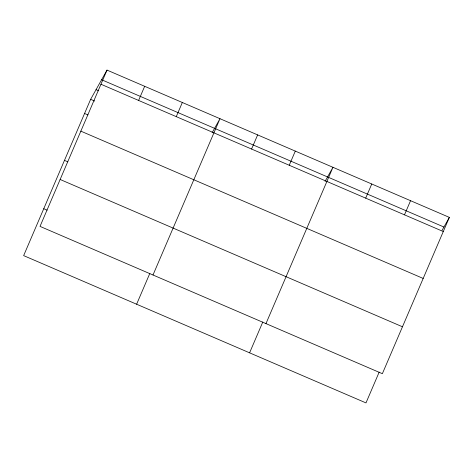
<?xml version="1.0" encoding="UTF-8"?>
<svg xmlns="http://www.w3.org/2000/svg" width="473" height="473" viewBox="0 0 473 473"><rect width="100%" height="100%" fill="white"/><g stroke="black" fill="none" stroke-linecap="round" stroke-linejoin="round"><path stroke-width="0.71" d="M107.016 70.093L40.028 226.39L382.361 373.688L449.35 217.385L107.016 70.093L90.639 99.312L23.65 255.615L365.984 402.907L379.192 372.08M138.613 100.442L144.673 86.293M176.269 116.648L182.33 102.499M136.62 304.222L149.835 273.394M152.998 274.996L219.986 118.699L212.111 132.759M251.577 149.048L257.643 134.9M289.234 165.254L295.3 151.106M249.59 352.828L262.799 322.001M265.968 323.603L332.957 167.306L325.075 181.366M365.688 198.146L371.754 183.997M404.486 214.843L410.552 200.694M442.089 230.339L449.35 217.385M101.612 79.736L443.946 227.028M100.956 84.241L443.284 231.534M96.043 89.669L98.733 90.828M90.639 99.312L94.677 101.051M84.578 113.461L87.937 114.909M80.848 131.151L423.181 278.443M64.47 160.377L67.834 161.819M60.13 179.48L402.464 326.778M43.758 208.705L47.117 210.154"/></g></svg>
